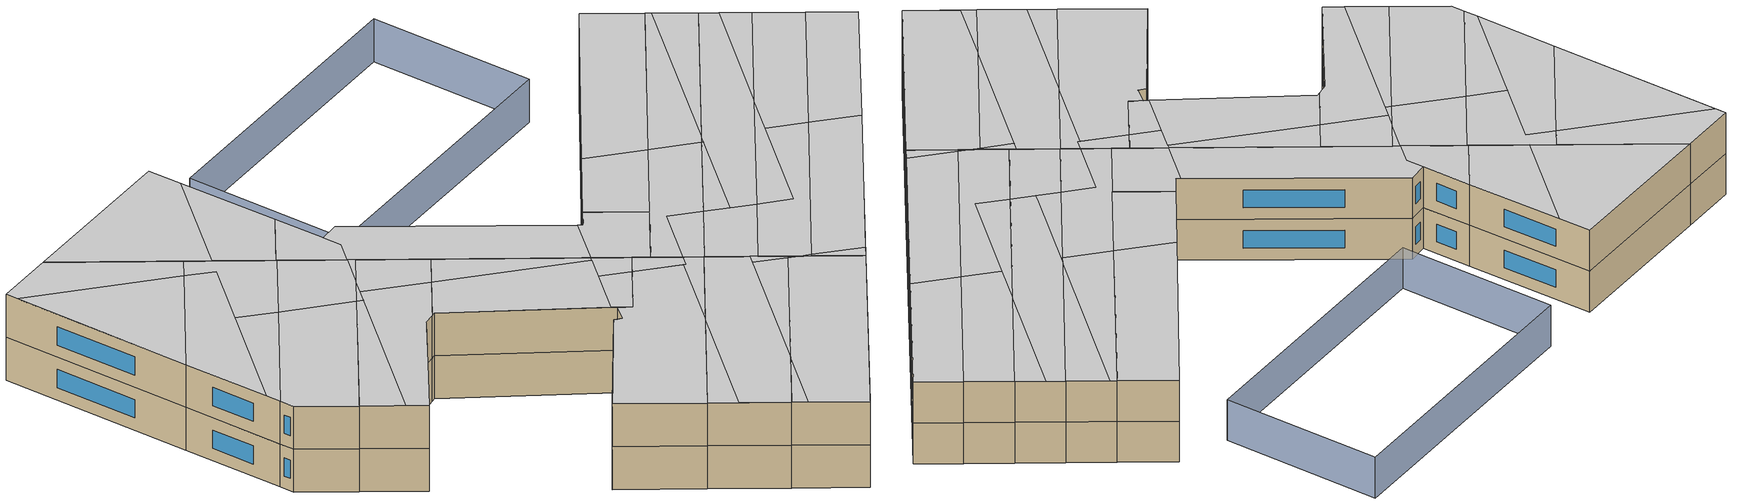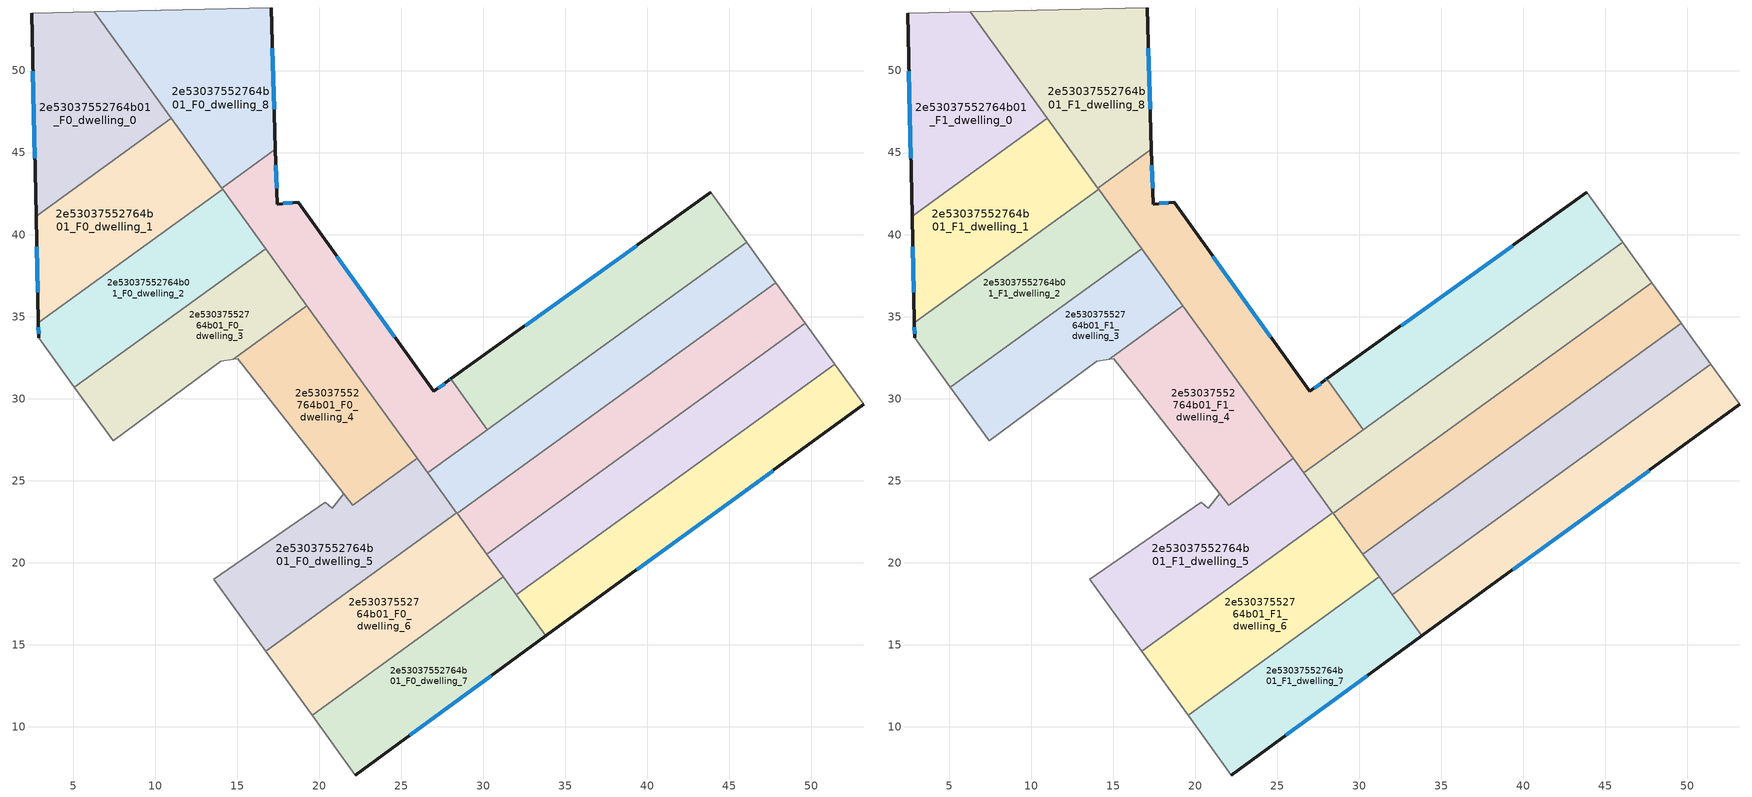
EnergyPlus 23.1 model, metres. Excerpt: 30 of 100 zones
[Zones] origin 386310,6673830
2e53037552764b01_F0_dwelling_0
 floor ground (EU_floor_Construction): 6.28,53.58 10.98,47.09 2.74,41.13 2.48,53.5 z0
 wall outside (EU_wall_Construction): 2.48,53.5 2.74,41.13 z0:3
 wall to 2e53037552764b01_F0_dwelling_1 (EU_wall_Construction): 2.74,41.13 10.98,47.09 z0:3
 wall adiabatic (EU_wall_Construction): 6.28,53.58 2.48,53.5 z0:3
 wall to 2e53037552764b01_F0_dwelling_8 (EU_wall_Construction): 10.98,47.09 6.28,53.58 z0:3
 window (EU_Window_Construction): 2.55,49.96 2.67,44.66 z0.86:2.14
2e53037552764b01_F0_dwelling_1
 floor ground (EU_floor_Construction): 10.98,47.09 14.11,42.76 2.88,34.63 2.74,41.13 z0
 wall outside (EU_wall_Construction): 2.74,41.13 2.88,34.63 z0:3
 wall to 2e53037552764b01_F0_dwelling_2 (EU_wall_Construction): 2.88,34.63 14.11,42.76 z0:3
 wall to 2e53037552764b01_F0_dwelling_9 (EU_wall_Construction): 14.11,42.76 14.07,42.82 z0:3
 wall to 2e53037552764b01_F0_dwelling_8 (EU_wall_Construction): 14.07,42.82 10.98,47.09 z0:3
 window (EU_Window_Construction): 2.78,39.27 2.84,36.49 z0.86:2.14
2e53037552764b01_F0_dwelling_10
 floor ground (EU_floor_Construction): 43.86,42.57 46.04,39.55 30.25,28.11 28.03,31.21 z0
 wall outside (EU_wall_Construction): 43.86,42.57 28.03,31.21 z0:3
 wall adiabatic (EU_wall_Construction): 46.04,39.55 43.86,42.57 z0:3
 wall to 2e53037552764b01_F0_dwelling_11 (EU_wall_Construction): 30.25,28.11 46.04,39.55 z0:3
 wall to 2e53037552764b01_F0_dwelling_9 (EU_wall_Construction): 28.03,31.21 30.25,28.11 z0:3
 window (EU_Window_Construction): 39.34,39.32 32.55,34.45 z0.86:2.14
2e53037552764b01_F0_dwelling_11
 floor ground (EU_floor_Construction): 46.04,39.55 47.83,37.07 28.41,23.01 26.62,25.49 z0
 wall adiabatic (EU_wall_Construction): 47.83,37.07 46.04,39.55 z0:3
 wall to 2e53037552764b01_F0_dwelling_12 (EU_wall_Construction): 28.41,23.01 47.83,37.07 z0:3
 wall to 2e53037552764b01_F0_dwelling_5 (EU_wall_Construction): 26.62,25.49 28.39,23.04 z0:3
 wall to 2e53037552764b01_F0_dwelling_9 (EU_wall_Construction): 30.25,28.11 30.12,28.02 26.62,25.49 z0:3
 wall to 2e53037552764b01_F0_dwelling_6 (EU_wall_Construction): 28.39,23.04 28.41,23.01 z0:3
2e53037552764b01_F0_dwelling_12
 floor ground (EU_floor_Construction): 47.83,37.07 49.62,34.59 30.21,20.53 28.41,23.01 z0
 wall adiabatic (EU_wall_Construction): 49.62,34.59 47.83,37.07 z0:3
 wall to 2e53037552764b01_F0_dwelling_13 (EU_wall_Construction): 30.21,20.53 49.62,34.59 z0:3
 wall to 2e53037552764b01_F0_dwelling_6 (EU_wall_Construction): 28.41,23.01 30.21,20.53 z0:3
2e53037552764b01_F0_dwelling_13
 floor ground (EU_floor_Construction): 49.62,34.59 51.42,32.1 32.01,18.05 30.21,20.53 z0
 wall adiabatic (EU_wall_Construction): 51.42,32.1 49.62,34.59 z0:3
 wall to 2e53037552764b01_F0_dwelling_14 (EU_wall_Construction): 32.01,18.05 51.42,32.1 z0:3
 wall to 2e53037552764b01_F0_dwelling_7 (EU_wall_Construction): 31.22,19.14 32.01,18.05 z0:3
 wall to 2e53037552764b01_F0_dwelling_6 (EU_wall_Construction): 30.21,20.53 31.22,19.14 z0:3
2e53037552764b01_F0_dwelling_14
 floor ground (EU_floor_Construction): 51.42,32.1 53.19,29.65 33.82,15.54 32.01,18.05 z0
 wall outside (EU_wall_Construction): 33.82,15.54 53.19,29.65 z0:3
 wall adiabatic (EU_wall_Construction): 53.19,29.65 51.42,32.1 z0:3
 wall to 2e53037552764b01_F0_dwelling_7 (EU_wall_Construction): 32.01,18.05 33.82,15.54 z0:3
 window (EU_Window_Construction): 39.35,19.57 47.66,25.62 z0.86:2.14
2e53037552764b01_F0_dwelling_2
 floor ground (EU_floor_Construction): 14.11,42.76 16.73,39.14 5.08,30.7 2.9,33.71 2.88,34.63 z0
 wall outside (EU_wall_Construction): 2.88,34.63 2.9,33.71 z0:3
 wall to 2e53037552764b01_F0_dwelling_3 (EU_wall_Construction): 5.08,30.7 16.73,39.14 z0:3
 wall adiabatic (EU_wall_Construction): 2.9,33.71 5.08,30.7 z0:3
 wall to 2e53037552764b01_F0_dwelling_9 (EU_wall_Construction): 16.73,39.14 14.11,42.76 z0:3
 window (EU_Window_Construction): 2.89,34.37 2.9,33.97 z0.86:2.14
2e53037552764b01_F0_dwelling_3
 floor ground (EU_floor_Construction): 16.73,39.14 19.26,35.66 14.76,32.4 14.01,32.29 7.44,27.44 5.08,30.7 z0
 wall adiabatic (EU_wall_Construction): 5.08,30.7 7.44,27.44 14.01,32.29 14.76,32.4 z0:3
 wall to 2e53037552764b01_F0_dwelling_4 (EU_wall_Construction): 14.76,32.4 19.26,35.66 z0:3
 wall to 2e53037552764b01_F0_dwelling_9 (EU_wall_Construction): 19.26,35.66 16.73,39.14 z0:3
2e53037552764b01_F0_dwelling_4
 floor ground (EU_floor_Construction): 19.26,35.66 25.98,26.37 22.05,23.52 15.03,32.44 14.76,32.4 z0
 wall adiabatic (EU_wall_Construction): 14.76,32.4 15.03,32.44 21.5,24.22 z0:3
 wall to 2e53037552764b01_F0_dwelling_5 (EU_wall_Construction): 21.5,24.22 22.05,23.52 25.98,26.37 z0:3
 wall to 2e53037552764b01_F0_dwelling_9 (EU_wall_Construction): 25.98,26.37 19.26,35.65 z0:3
2e53037552764b01_F0_dwelling_5
 floor ground (EU_floor_Construction): 25.98,26.37 28.39,23.04 16.74,14.6 13.56,18.98 20.37,23.68 20.79,23.34 21.5,24.22 22.05,23.52 z0
 wall adiabatic (EU_wall_Construction): 21.5,24.22 20.79,23.34 20.37,23.68 13.56,18.98 16.74,14.6 z0:3
 wall to 2e53037552764b01_F0_dwelling_6 (EU_wall_Construction): 16.74,14.6 28.39,23.04 z0:3
 wall to 2e53037552764b01_F0_dwelling_9 (EU_wall_Construction): 26.62,25.49 25.98,26.37 z0:3
2e53037552764b01_F0_dwelling_6
 floor ground (EU_floor_Construction): 28.39,23.04 31.22,19.14 19.56,10.7 16.74,14.6 z0
 wall adiabatic (EU_wall_Construction): 16.74,14.6 19.56,10.7 z0:3
 wall to 2e53037552764b01_F0_dwelling_7 (EU_wall_Construction): 19.56,10.7 31.22,19.14 z0:3
2e53037552764b01_F0_dwelling_7
 floor ground (EU_floor_Construction): 31.22,19.14 33.82,15.54 22.19,7.07 19.56,10.7 z0
 wall outside (EU_wall_Construction): 22.19,7.07 33.82,15.54 z0:3
 wall adiabatic (EU_wall_Construction): 19.56,10.7 22.19,7.07 z0:3
 window (EU_Window_Construction): 25.51,9.49 30.5,13.12 z0.86:2.14
2e53037552764b01_F0_dwelling_8
 floor ground (EU_floor_Construction): 17.08,53.81 17.34,45.19 14.07,42.82 6.28,53.58 z0
 wall outside (EU_wall_Construction): 17.34,45.19 17.08,53.81 z0:3
 wall to 2e53037552764b01_F0_dwelling_9 (EU_wall_Construction): 14.07,42.82 17.34,45.19 z0:3
 wall adiabatic (EU_wall_Construction): 17.08,53.81 6.28,53.58 z0:3
 window (EU_Window_Construction): 17.26,47.65 17.15,51.35 z0.86:2.14
2e53037552764b01_F0_dwelling_9
 floor ground (EU_floor_Construction): 18.72,41.98 26.97,30.45 27.91,31.12 28.03,31.21 30.25,28.11 30.12,28.02 26.62,25.49 14.07,42.82 17.34,45.19 17.43,41.87 z0
 wall outside (EU_wall_Construction): 28.03,31.21 27.91,31.12 26.97,30.45 18.72,41.98 17.43,41.87 17.34,45.19 z0:3
 window (EU_Window_Construction): 17.41,42.82 17.36,44.24 / 18.35,41.95 17.8,41.9 / 24.62,33.74 21.08,38.68 / 27.64,30.93 27.24,30.64 / 28,31.18 27.94,31.14 z0.86:2.14
2e53037552764b01_F1_dwelling_0
 floor to 2e53037552764b01_F0_dwelling_0 (EU_floor_Construction): 6.28,53.58 10.98,47.09 2.74,41.13 2.48,53.5 z3
 wall outside (EU_wall_Construction): 2.48,53.5 2.74,41.13 z3:6
 wall to 2e53037552764b01_F1_dwelling_1 (EU_wall_Construction): 2.74,41.13 10.98,47.09 z3:6
 wall adiabatic (EU_wall_Construction): 6.28,53.58 2.48,53.5 z3:6
 wall to 2e53037552764b01_F1_dwelling_8 (EU_wall_Construction): 10.98,47.09 6.28,53.58 z3:6
 window (EU_Window_Construction): 2.55,49.96 2.67,44.66 z3.86:5.14
 ceiling to 2e53037552764b01_F2_dwelling_1 (EU_floor_Construction): 9.8,46.24 2.49,52.75 2.74,41.13 z6
 ceiling to 2e53037552764b01_F2_dwelling_0 (EU_floor_Construction): 10.98,47.09 6.28,53.58 2.48,53.5 2.49,52.75 9.8,46.24 z6
2e53037552764b01_F1_dwelling_1
 floor to 2e53037552764b01_F0_dwelling_1 (EU_floor_Construction): 10.98,47.09 14.11,42.76 2.88,34.63 2.74,41.13 z3
 wall outside (EU_wall_Construction): 2.74,41.13 2.88,34.63 z3:6
 wall to 2e53037552764b01_F1_dwelling_2 (EU_wall_Construction): 2.88,34.63 14.11,42.76 z3:6
 wall to 2e53037552764b01_F1_dwelling_9 (EU_wall_Construction): 14.11,42.76 14.07,42.82 z3:6
 wall to 2e53037552764b01_F1_dwelling_8 (EU_wall_Construction): 14.07,42.82 10.98,47.09 z3:6
 window (EU_Window_Construction): 2.78,39.27 2.84,36.49 z3.86:5.14
 ceiling to 2e53037552764b01_F2_dwelling_1 (EU_floor_Construction): 2.86,35.6 11.22,44.98 9.8,46.24 2.74,41.13 z6
 ceiling to 2e53037552764b01_F2_dwelling_3 (EU_floor_Construction): 10,39.78 8.1,41.48 2.86,35.6 2.88,34.63 z6
 ceiling adiabatic (EU_roof_Construction): 14.11,42.76 10.98,47.09 9.8,46.24 11.22,44.98 8.1,41.48 10,39.78 z6
2e53037552764b01_F1_dwelling_10
 floor to 2e53037552764b01_F0_dwelling_10 (EU_floor_Construction): 43.86,42.57 46.04,39.55 30.25,28.11 28.03,31.21 z3
 wall outside (EU_wall_Construction): 43.86,42.57 28.03,31.21 z3:6
 wall adiabatic (EU_wall_Construction): 46.04,39.55 43.86,42.57 z3:6
 wall to 2e53037552764b01_F1_dwelling_11 (EU_wall_Construction): 30.25,28.11 46.04,39.55 z3:6
 wall to 2e53037552764b01_F1_dwelling_9 (EU_wall_Construction): 28.03,31.21 30.25,28.11 z3:6
 window (EU_Window_Construction): 39.34,39.32 32.55,34.45 z3.86:5.14
 ceiling to 2e53037552764b01_F2_dwelling_6 (EU_floor_Construction): 46.04,39.55 43.86,42.57 32.3,34.27 35.19,31.69 z6
 ceiling to 2e53037552764b01_F2_dwelling_8 (EU_floor_Construction): 35.19,31.69 32.3,34.27 28.03,31.21 30.25,28.11 z6
2e53037552764b01_F1_dwelling_11
 floor to 2e53037552764b01_F0_dwelling_11 (EU_floor_Construction): 46.04,39.55 47.83,37.07 28.41,23.01 26.62,25.49 z3
 wall adiabatic (EU_wall_Construction): 47.83,37.07 46.04,39.55 z3:6
 wall to 2e53037552764b01_F1_dwelling_12 (EU_wall_Construction): 28.41,23.01 47.83,37.07 z3:6
 wall to 2e53037552764b01_F1_dwelling_5 (EU_wall_Construction): 26.62,25.49 28.39,23.04 z3:6
 wall to 2e53037552764b01_F1_dwelling_9 (EU_wall_Construction): 30.25,28.11 30.12,28.02 26.62,25.49 z3:6
 wall to 2e53037552764b01_F1_dwelling_6 (EU_wall_Construction): 28.39,23.04 28.41,23.01 z3:6
 ceiling to 2e53037552764b01_F2_dwelling_8 (EU_floor_Construction): 37.53,29.61 35.19,31.69 26.62,25.49 27.7,23.99 30.43,27.06 32.04,25.63 z6
 ceiling to 2e53037552764b01_F2_dwelling_6 (EU_floor_Construction): 38.02,29.96 46.27,39.23 46.04,39.55 35.19,31.69 37.53,29.61 z6
 ceiling to 2e53037552764b01_F2_dwelling_10 (EU_floor_Construction): 32.04,25.63 30.43,27.06 27.7,23.99 28.39,23.04 28.42,23.01 z6
 ceiling to 2e53037552764b01_F2_dwelling_9 (EU_floor_Construction): 47.83,37.07 46.27,39.23 38.02,29.96 z6
2e53037552764b01_F1_dwelling_12
 floor to 2e53037552764b01_F0_dwelling_12 (EU_floor_Construction): 47.83,37.07 49.62,34.59 30.21,20.53 28.41,23.01 z3
 wall adiabatic (EU_wall_Construction): 49.62,34.59 47.83,37.07 z3:6
 wall to 2e53037552764b01_F1_dwelling_13 (EU_wall_Construction): 30.21,20.53 49.62,34.59 z3:6
 wall to 2e53037552764b01_F1_dwelling_6 (EU_wall_Construction): 28.41,23.01 30.21,20.53 z3:6
 ceiling to 2e53037552764b01_F2_dwelling_9 (EU_floor_Construction): 42.66,29.54 48.52,36.12 47.83,37.07 38.01,29.96 33.49,24.87 33.22,24.57 34.38,23.54 z6
 ceiling to 2e53037552764b01_F2_dwelling_8 (EU_floor_Construction): 33.49,24.87 37.63,29.52 37.53,29.61 32.04,25.63 33.22,24.57 z6
 ceiling adiabatic (EU_roof_Construction): 34.38,23.54 32.04,25.63 28.41,23.01 30.21,20.53 z6
 ceiling to 2e53037552764b01_F2_dwelling_12 (EU_floor_Construction): 49.62,34.59 48.52,36.12 42.66,29.54 z6
 ceiling to 2e53037552764b01_F2_dwelling_6 (EU_floor_Construction): 37.63,29.52 38.01,29.96 37.53,29.61 z6
2e53037552764b01_F1_dwelling_13
 floor to 2e53037552764b01_F0_dwelling_13 (EU_floor_Construction): 49.62,34.59 51.42,32.1 32.01,18.05 30.21,20.53 z3
 wall adiabatic (EU_wall_Construction): 51.42,32.1 49.62,34.59 z3:6
 wall to 2e53037552764b01_F1_dwelling_14 (EU_wall_Construction): 32.01,18.05 51.42,32.1 z3:6
 wall to 2e53037552764b01_F1_dwelling_7 (EU_wall_Construction): 31.22,19.14 32.01,18.05 z3:6
 wall to 2e53037552764b01_F1_dwelling_6 (EU_wall_Construction): 30.21,20.53 31.22,19.14 z3:6
 ceiling to 2e53037552764b01_F2_dwelling_12 (EU_floor_Construction): 51.42,32.1 49.62,34.59 42.66,29.54 40.77,27.42 42.65,25.75 z6
 ceiling to 2e53037552764b01_F2_dwelling_11 (EU_floor_Construction): 42.65,25.75 40.77,27.42 36.02,22.08 34.38,23.54 30.21,20.53 31.61,18.59 32.12,18.13 z6
 ceiling to 2e53037552764b01_F2_dwelling_9 (EU_floor_Construction): 36.02,22.08 42.66,29.54 34.38,23.54 z6
 ceiling to 2e53037552764b01_F2_dwelling_13 (EU_floor_Construction): 32.12,18.13 31.61,18.59 32.01,18.05 z6
2e53037552764b01_F1_dwelling_14
 floor to 2e53037552764b01_F0_dwelling_14 (EU_floor_Construction): 51.42,32.1 53.19,29.65 33.82,15.54 32.01,18.05 z3
 wall outside (EU_wall_Construction): 33.82,15.54 53.19,29.65 z3:6
 wall adiabatic (EU_wall_Construction): 53.19,29.65 51.42,32.1 z3:6
 wall to 2e53037552764b01_F1_dwelling_7 (EU_wall_Construction): 32.01,18.05 33.82,15.54 z3:6
 window (EU_Window_Construction): 39.35,19.57 47.66,25.62 z3.86:5.14
 ceiling to 2e53037552764b01_F2_dwelling_11 (EU_floor_Construction): 44.98,23.67 42.65,25.75 32.12,18.13 34.49,16.03 z6
 ceiling to 2e53037552764b01_F2_dwelling_12 (EU_floor_Construction): 53.19,29.65 51.42,32.1 42.65,25.75 44.98,23.67 z6
 ceiling to 2e53037552764b01_F2_dwelling_13 (EU_floor_Construction): 34.49,16.03 32.12,18.13 32.01,18.05 33.82,15.54 z6
2e53037552764b01_F1_dwelling_2
 floor to 2e53037552764b01_F0_dwelling_2 (EU_floor_Construction): 14.11,42.76 16.73,39.14 5.08,30.7 2.9,33.71 2.88,34.63 z3
 wall outside (EU_wall_Construction): 2.88,34.63 2.9,33.71 z3:6
 wall to 2e53037552764b01_F1_dwelling_3 (EU_wall_Construction): 5.08,30.7 16.73,39.14 z3:6
 wall adiabatic (EU_wall_Construction): 2.9,33.71 5.08,30.7 z3:6
 wall to 2e53037552764b01_F1_dwelling_9 (EU_wall_Construction): 16.73,39.14 14.11,42.76 z3:6
 window (EU_Window_Construction): 2.89,34.37 2.9,33.97 z3.86:5.14
 ceiling to 2e53037552764b01_F2_dwelling_3 (EU_floor_Construction): 13.42,36.74 10,39.78 2.88,34.63 2.9,33.71 5.08,30.7 z6
 ceiling adiabatic (EU_roof_Construction): 15.04,37.91 16.47,39.51 14.11,42.76 10,39.78 13.42,36.74 z6
 ceiling to 2e53037552764b01_F2_dwelling_4 (EU_floor_Construction): 16.73,39.14 16.47,39.51 15.04,37.91 z6
2e53037552764b01_F1_dwelling_3
 floor to 2e53037552764b01_F0_dwelling_3 (EU_floor_Construction): 16.73,39.14 19.26,35.66 14.76,32.4 14.01,32.29 7.44,27.44 5.08,30.7 z3
 wall adiabatic (EU_wall_Construction): 5.08,30.7 7.44,27.44 14.01,32.29 14.76,32.4 z3:6
 wall to 2e53037552764b01_F1_dwelling_4 (EU_wall_Construction): 14.76,32.4 19.26,35.66 z3:6
 wall to 2e53037552764b01_F1_dwelling_9 (EU_wall_Construction): 19.26,35.66 16.73,39.14 z3:6
 ceiling to 2e53037552764b01_F2_dwelling_5 (EU_floor_Construction): 14.76,32.4 17.41,34.32 14.31,37.09 6.67,28.51 7.44,27.44 14.01,32.29 z6
 ceiling to 2e53037552764b01_F2_dwelling_3 (EU_floor_Construction): 6.67,28.51 13.74,36.45 13.42,36.74 5.08,30.7 z6
 ceiling to 2e53037552764b01_F2_dwelling_4 (EU_floor_Construction): 19.26,35.66 16.73,39.14 15.04,37.91 14.31,37.09 17.41,34.32 z6
 ceiling to 2e53037552764b01_F2_dwelling_2 (EU_floor_Construction): 13.74,36.45 15.04,37.91 13.42,36.74 z6
2e53037552764b01_F1_dwelling_4
 floor to 2e53037552764b01_F0_dwelling_4 (EU_floor_Construction): 19.26,35.66 25.98,26.37 22.05,23.52 15.03,32.44 14.76,32.4 z3
 wall adiabatic (EU_wall_Construction): 14.76,32.4 15.03,32.44 21.5,24.22 z3:6
 wall to 2e53037552764b01_F1_dwelling_5 (EU_wall_Construction): 21.5,24.22 22.05,23.52 25.98,26.37 z3:6
 wall to 2e53037552764b01_F1_dwelling_9 (EU_wall_Construction): 25.98,26.37 19.26,35.65 z3:6
 ceiling to 2e53037552764b01_F2_dwelling_5 (EU_floor_Construction): 21.27,24.52 24.43,28.07 17.41,34.32 14.76,32.4 15.03,32.44 z6
 ceiling to 2e53037552764b01_F2_dwelling_7 (EU_floor_Construction): 24.86,25.55 23.37,26.88 21.27,24.52 22.05,23.52 z6
 ceiling to 2e53037552764b01_F2_dwelling_8 (EU_floor_Construction): 25.98,26.37 24.61,28.26 23.37,26.88 24.86,25.55 z6
 ceiling to 2e53037552764b01_F2_dwelling_4 (EU_floor_Construction): 24.43,28.07 24.61,28.26 19.26,35.66 17.41,34.32 z6
2e53037552764b01_F1_dwelling_5
 floor to 2e53037552764b01_F0_dwelling_5 (EU_floor_Construction): 25.98,26.37 28.39,23.04 16.74,14.6 13.56,18.98 20.37,23.68 20.79,23.34 21.5,24.22 22.05,23.52 z3
 wall adiabatic (EU_wall_Construction): 21.5,24.22 20.79,23.34 20.37,23.68 13.56,18.98 16.74,14.6 z3:6
 wall to 2e53037552764b01_F1_dwelling_6 (EU_wall_Construction): 16.74,14.6 28.39,23.04 z3:6
 wall to 2e53037552764b01_F1_dwelling_9 (EU_wall_Construction): 26.62,25.49 25.98,26.37 z3:6
 ceiling to 2e53037552764b01_F2_dwelling_7 (EU_floor_Construction): 23.47,19.47 27.11,23.55 24.86,25.55 22.05,23.52 21.5,24.22 20.79,23.34 20.46,23.61 20.37,23.68 13.56,18.98 16.74,14.6 z6
 ceiling to 2e53037552764b01_F2_dwelling_8 (EU_floor_Construction): 27.22,23.45 27.7,23.99 25.98,26.37 24.86,25.55 z6
 ceiling adiabatic (EU_roof_Construction): 28.39,23.04 25.98,26.37 27.7,23.99 27.22,23.45 27.11,23.55 23.47,19.47 z6
2e53037552764b01_F1_dwelling_6
 floor to 2e53037552764b01_F0_dwelling_6 (EU_floor_Construction): 28.39,23.04 31.22,19.14 19.56,10.7 16.74,14.6 z3
 wall adiabatic (EU_wall_Construction): 16.74,14.6 19.56,10.7 z3:6
 wall to 2e53037552764b01_F1_dwelling_7 (EU_wall_Construction): 19.56,10.7 31.22,19.14 z3:6
 ceiling to 2e53037552764b01_F2_dwelling_10 (EU_floor_Construction): 23.22,13.35 29.94,20.9 28.39,23.04 23.47,19.47 17.81,13.12 19.56,10.7 z6
 ceiling to 2e53037552764b01_F2_dwelling_13 (EU_floor_Construction): 31.1,19.05 29.54,20.44 23.22,13.35 z6
 ceiling to 2e53037552764b01_F2_dwelling_7 (EU_floor_Construction): 17.81,13.12 23.47,19.47 16.74,14.6 z6
 ceiling to 2e53037552764b01_F2_dwelling_11 (EU_floor_Construction): 31.22,19.14 29.94,20.9 29.54,20.44 31.1,19.05 z6
2e53037552764b01_F1_dwelling_7
 floor to 2e53037552764b01_F0_dwelling_7 (EU_floor_Construction): 31.22,19.14 33.82,15.54 22.19,7.07 19.56,10.7 z3
 wall outside (EU_wall_Construction): 22.19,7.07 33.82,15.54 z3:6
 wall adiabatic (EU_wall_Construction): 19.56,10.7 22.19,7.07 z3:6
 window (EU_Window_Construction): 25.51,9.49 30.5,13.12 z3.86:5.14
 ceiling to 2e53037552764b01_F2_dwelling_13 (EU_floor_Construction): 33.82,15.54 31.61,18.59 31.1,19.05 23.22,13.35 20.14,9.89 22.19,7.07 z6
 ceiling to 2e53037552764b01_F2_dwelling_11 (EU_floor_Construction): 31.61,18.59 31.22,19.14 31.1,19.05 z6
 ceiling to 2e53037552764b01_F2_dwelling_10 (EU_floor_Construction): 20.14,9.89 23.22,13.35 19.56,10.7 z6
2e53037552764b01_F1_dwelling_8
 floor to 2e53037552764b01_F0_dwelling_8 (EU_floor_Construction): 17.08,53.81 17.34,45.19 14.07,42.82 6.28,53.58 z3
 wall outside (EU_wall_Construction): 17.34,45.19 17.08,53.81 z3:6
 wall to 2e53037552764b01_F1_dwelling_9 (EU_wall_Construction): 14.07,42.82 17.34,45.19 z3:6
 wall adiabatic (EU_wall_Construction): 17.08,53.81 6.28,53.58 z3:6
 window (EU_Window_Construction): 17.26,47.65 17.15,51.35 z3.86:5.14
 ceiling to 2e53037552764b01_F2_dwelling_0 (EU_floor_Construction): 11.93,45.78 17.14,51.63 17.08,53.81 6.28,53.58 z6
 ceiling to 2e53037552764b01_F2_dwelling_2 (EU_floor_Construction): 17.34,45.19 17.14,51.63 11.93,45.78 14.07,42.82 z6
2e53037552764b01_F1_dwelling_9
 floor to 2e53037552764b01_F0_dwelling_9 (EU_floor_Construction): 18.72,41.98 26.97,30.45 27.91,31.12 28.03,31.21 30.25,28.11 30.12,28.02 26.62,25.49 14.07,42.82 17.34,45.19 17.43,41.87 z3
 wall outside (EU_wall_Construction): 28.03,31.21 27.91,31.12 26.97,30.45 18.72,41.98 17.43,41.87 17.34,45.19 z3:6
 window (EU_Window_Construction): 17.41,42.82 17.36,44.24 / 18.35,41.95 17.8,41.9 / 24.62,33.74 21.08,38.68 / 27.64,30.93 27.24,30.64 / 28,31.18 27.94,31.14 z3.86:5.14
 ceiling to 2e53037552764b01_F2_dwelling_4 (EU_floor_Construction): 24.61,28.26 26.79,30.71 18.72,41.98 18.66,41.97 17.43,41.87 17.47,40.64 16.47,39.51 z6
 ceiling to 2e53037552764b01_F2_dwelling_8 (EU_floor_Construction): 30.25,28.11 28.03,31.21 26.97,30.45 26.79,30.71 24.61,28.26 26.62,25.49 z6
 ceiling adiabatic (EU_roof_Construction): 27.91,31.12 26.97,30.45 18.72,41.98 17.43,41.87 17.34,45.19 14.07,42.82 16.47,39.51 17.47,40.64 17.43,41.87 18.66,41.97 18.72,41.98 26.97,30.45 28.03,31.21 z6
shading: 21.3,53.9 40.17,54.3 / 40.17,54.3 40.39,43.64 / 40.39,43.64 21.53,43.23 / 21.53,43.23 21.3,53.9 z0:3
[Building]
EU S2 Campaign: North Axis=0; Terrain=City; Solar Distribution=FullExterior
[Site:Location]
Helsinki-Vantaa.AP: Latitude=60.317; Longitude=24.963; Time Zone=2; Elevation=54.6
[SizingPeriod:WeatherFileDays]
AnnualSizingPeriod: Begin Month=1; Begin Day of Month=1; End Month=12; End Day of Month=31; Day of Week for Start Day=Monday; Use Weather File Daylight Saving Period=No; Use Weather File Rain and Snow Indicators=No
[MATERIAL]
EU_InternalMass_Material: Roughness=MediumRough; Thickness=0.1; Conductivity=1; Density=1800; Specific Heat=900; Thermal Absorptance=0.9; Solar Absorptance=0.7; Visible Absorptance=0.7
[MATERIAL:NOMASS] Roughness=MediumRough; Thermal Absorptance=0.9; Solar Absorptance=0.7; Visible Absorptance=0.7
Name | Thermal Resistance
EU_wall_NoMass | 1.10183
EU_roof_NoMass; EU_floor_NoMass | 1.70606
[WINDOWMATERIAL:SIMPLEGLAZINGSYSTEM]
EU_Window_SimpleGlazing: UFactor=3.11035; Solar Heat Gain Coefficient=0.8; Visible Transmittance=0.8
[CONSTRUCTION]
EU_wall_Construction: EU_wall_NoMass
EU_roof_Construction: EU_roof_NoMass
EU_floor_Construction: EU_floor_NoMass
EU_Window_Construction: EU_Window_SimpleGlazing
EU_InternalMass_Construction: EU_InternalMass_Material
[ZONE] Type=1; Multiplier=1; Ceiling Height=autocalculate; Floor Area=autocalculate; Part of Total Floor Area=Yes
Name | Volume
2e53037552764b01_F0_dwelling_0; 2e53037552764b01_F1_dwelling_0 | 192.625
2e53037552764b01_F0_dwelling_1; 2e53037552764b01_F1_dwelling_1 | 192.584
2e53037552764b01_F0_dwelling_10; 2e53037552764b01_F1_dwelling_10 | 220.298
2e53037552764b01_F0_dwelling_11; 2e53037552764b01_F1_dwelling_11 | 220.132
2e53037552764b01_F0_dwelling_12; 2e53037552764b01_F1_dwelling_12 | 220.091
2e53037552764b01_F0_dwelling_13; 2e53037552764b01_F1_dwelling_13 | 220.102
2e53037552764b01_F0_dwelling_14; 2e53037552764b01_F1_dwelling_14 | 220.162
2e53037552764b01_F0_dwelling_2; 2e53037552764b01_F1_dwelling_2 | 192.617
2e53037552764b01_F0_dwelling_3; 2e53037552764b01_F1_dwelling_3 | 177.467
2e53037552764b01_F0_dwelling_4; 2e53037552764b01_F1_dwelling_4 | 174.929
2e53037552764b01_F0_dwelling_5; 2e53037552764b01_F1_dwelling_5 | 210.356
2e53037552764b01_F0_dwelling_6; 2e53037552764b01_F1_dwelling_6 | 207.704
2e53037552764b01_F0_dwelling_7; 2e53037552764b01_F1_dwelling_7 | 192.595
2e53037552764b01_F0_dwelling_8; 2e53037552764b01_F1_dwelling_8 | 220.11
2e53037552764b01_F0_dwelling_9; 2e53037552764b01_F1_dwelling_9 | 219.989
[INTERNALMASS] Construction=EU_InternalMass_Construction
Name | Zone or ZoneList | Surface Area
2e53037552764b01_F0_dwelling_0_EU_InternalMass | 2e53037552764b01_F0_dwelling_0 | 64.2081
2e53037552764b01_F0_dwelling_1_EU_InternalMass | 2e53037552764b01_F0_dwelling_1 | 64.1949
2e53037552764b01_F0_dwelling_2_EU_InternalMass | 2e53037552764b01_F0_dwelling_2 | 64.2059
2e53037552764b01_F0_dwelling_3_EU_InternalMass | 2e53037552764b01_F0_dwelling_3 | 59.1539
2e53037552764b01_F0_dwelling_4_EU_InternalMass | 2e53037552764b01_F0_dwelling_4 | 58.3151
2e53037552764b01_F0_dwelling_5_EU_InternalMass | 2e53037552764b01_F0_dwelling_5 | 70.1114
2e53037552764b01_F0_dwelling_6_EU_InternalMass | 2e53037552764b01_F0_dwelling_6 | 69.2427
2e53037552764b01_F0_dwelling_7_EU_InternalMass | 2e53037552764b01_F0_dwelling_7 | 64.1985
2e53037552764b01_F0_dwelling_8_EU_InternalMass | 2e53037552764b01_F0_dwelling_8 | 73.3696
2e53037552764b01_F0_dwelling_9_EU_InternalMass | 2e53037552764b01_F0_dwelling_9 | 73.3219
2e53037552764b01_F0_dwelling_10_EU_InternalMass | 2e53037552764b01_F0_dwelling_10 | 73.4293
2e53037552764b01_F0_dwelling_11_EU_InternalMass | 2e53037552764b01_F0_dwelling_11 | 73.3772
2e53037552764b01_F0_dwelling_12_EU_InternalMass | 2e53037552764b01_F0_dwelling_12 | 73.3637
2e53037552764b01_F0_dwelling_13_EU_InternalMass | 2e53037552764b01_F0_dwelling_13 | 73.3673
2e53037552764b01_F0_dwelling_14_EU_InternalMass | 2e53037552764b01_F0_dwelling_14 | 73.3868
2e53037552764b01_F1_dwelling_0_EU_InternalMass | 2e53037552764b01_F1_dwelling_0 | 64.2081
2e53037552764b01_F1_dwelling_1_EU_InternalMass | 2e53037552764b01_F1_dwelling_1 | 64.1949
2e53037552764b01_F1_dwelling_2_EU_InternalMass | 2e53037552764b01_F1_dwelling_2 | 64.2059
2e53037552764b01_F1_dwelling_3_EU_InternalMass | 2e53037552764b01_F1_dwelling_3 | 59.1539
2e53037552764b01_F1_dwelling_4_EU_InternalMass | 2e53037552764b01_F1_dwelling_4 | 58.3151
2e53037552764b01_F1_dwelling_5_EU_InternalMass | 2e53037552764b01_F1_dwelling_5 | 70.1114
2e53037552764b01_F1_dwelling_6_EU_InternalMass | 2e53037552764b01_F1_dwelling_6 | 69.2427
2e53037552764b01_F1_dwelling_7_EU_InternalMass | 2e53037552764b01_F1_dwelling_7 | 64.1985
2e53037552764b01_F1_dwelling_8_EU_InternalMass | 2e53037552764b01_F1_dwelling_8 | 73.3696
2e53037552764b01_F1_dwelling_9_EU_InternalMass | 2e53037552764b01_F1_dwelling_9 | 73.3219
2e53037552764b01_F1_dwelling_10_EU_InternalMass | 2e53037552764b01_F1_dwelling_10 | 73.4293
2e53037552764b01_F1_dwelling_11_EU_InternalMass | 2e53037552764b01_F1_dwelling_11 | 73.3772
2e53037552764b01_F1_dwelling_12_EU_InternalMass | 2e53037552764b01_F1_dwelling_12 | 73.3637
2e53037552764b01_F1_dwelling_13_EU_InternalMass | 2e53037552764b01_F1_dwelling_13 | 73.3673
2e53037552764b01_F1_dwelling_14_EU_InternalMass | 2e53037552764b01_F1_dwelling_14 | 73.3868
[OTHEREQUIPMENT] Fuel Type=Electricity; Design Level Calculation Method=Watts/Area; Power per Zone Floor Area=1; Fraction Latent=0; Fraction Radiant=0; Fraction Lost=0; Carbon Dioxide Generation Rate=0; EndUse Subcategory=EU_Step8_InternalGains
Name | Zone or ZoneList or Space or SpaceList | Schedule
EU_Step8_InternalGain_2e53037552764b01_F0_dwelling_0_f000 | 2e53037552764b01_F0_dwelling_0 | EU_Step8_GainSchedule_2e53037552764b01_F0_dwelling_0_f000
EU_Step8_InternalGain_2e53037552764b01_F0_dwelling_1_f000 | 2e53037552764b01_F0_dwelling_1 | EU_Step8_GainSchedule_2e53037552764b01_F0_dwelling_1_f000
EU_Step8_InternalGain_2e53037552764b01_F0_dwelling_2_f000 | 2e53037552764b01_F0_dwelling_2 | EU_Step8_GainSchedule_2e53037552764b01_F0_dwelling_2_f000
EU_Step8_InternalGain_2e53037552764b01_F0_dwelling_3_f000 | 2e53037552764b01_F0_dwelling_3 | EU_Step8_GainSchedule_2e53037552764b01_F0_dwelling_3_f000
EU_Step8_InternalGain_2e53037552764b01_F0_dwelling_4_f000 | 2e53037552764b01_F0_dwelling_4 | EU_Step8_GainSchedule_2e53037552764b01_F0_dwelling_4_f000
EU_Step8_InternalGain_2e53037552764b01_F0_dwelling_5_f000 | 2e53037552764b01_F0_dwelling_5 | EU_Step8_GainSchedule_2e53037552764b01_F0_dwelling_5_f000
EU_Step8_InternalGain_2e53037552764b01_F0_dwelling_6_f000 | 2e53037552764b01_F0_dwelling_6 | EU_Step8_GainSchedule_2e53037552764b01_F0_dwelling_6_f000
EU_Step8_InternalGain_2e53037552764b01_F0_dwelling_7_f000 | 2e53037552764b01_F0_dwelling_7 | EU_Step8_GainSchedule_2e53037552764b01_F0_dwelling_7_f000
EU_Step8_InternalGain_2e53037552764b01_F0_dwelling_8_f000 | 2e53037552764b01_F0_dwelling_8 | EU_Step8_GainSchedule_2e53037552764b01_F0_dwelling_8_f000
EU_Step8_InternalGain_2e53037552764b01_F0_dwelling_9_f000 | 2e53037552764b01_F0_dwelling_9 | EU_Step8_GainSchedule_2e53037552764b01_F0_dwelling_9_f000
EU_Step8_InternalGain_2e53037552764b01_F0_dwelling_10_f000 | 2e53037552764b01_F0_dwelling_10 | EU_Step8_GainSchedule_2e53037552764b01_F0_dwelling_10_f000
EU_Step8_InternalGain_2e53037552764b01_F0_dwelling_11_f000 | 2e53037552764b01_F0_dwelling_11 | EU_Step8_GainSchedule_2e53037552764b01_F0_dwelling_11_f000
EU_Step8_InternalGain_2e53037552764b01_F0_dwelling_12_f000 | 2e53037552764b01_F0_dwelling_12 | EU_Step8_GainSchedule_2e53037552764b01_F0_dwelling_12_f000
EU_Step8_InternalGain_2e53037552764b01_F0_dwelling_13_f000 | 2e53037552764b01_F0_dwelling_13 | EU_Step8_GainSchedule_2e53037552764b01_F0_dwelling_13_f000
EU_Step8_InternalGain_2e53037552764b01_F0_dwelling_14_f000 | 2e53037552764b01_F0_dwelling_14 | EU_Step8_GainSchedule_2e53037552764b01_F0_dwelling_14_f000
EU_Step8_InternalGain_2e53037552764b01_F1_dwelling_0_f000 | 2e53037552764b01_F1_dwelling_0 | EU_Step8_GainSchedule_2e53037552764b01_F1_dwelling_0_f000
EU_Step8_InternalGain_2e53037552764b01_F1_dwelling_1_f000 | 2e53037552764b01_F1_dwelling_1 | EU_Step8_GainSchedule_2e53037552764b01_F1_dwelling_1_f000
EU_Step8_InternalGain_2e53037552764b01_F1_dwelling_2_f000 | 2e53037552764b01_F1_dwelling_2 | EU_Step8_GainSchedule_2e53037552764b01_F1_dwelling_2_f000
EU_Step8_InternalGain_2e53037552764b01_F1_dwelling_3_f000 | 2e53037552764b01_F1_dwelling_3 | EU_Step8_GainSchedule_2e53037552764b01_F1_dwelling_3_f000
EU_Step8_InternalGain_2e53037552764b01_F1_dwelling_4_f000 | 2e53037552764b01_F1_dwelling_4 | EU_Step8_GainSchedule_2e53037552764b01_F1_dwelling_4_f000
EU_Step8_InternalGain_2e53037552764b01_F1_dwelling_5_f000 | 2e53037552764b01_F1_dwelling_5 | EU_Step8_GainSchedule_2e53037552764b01_F1_dwelling_5_f000
EU_Step8_InternalGain_2e53037552764b01_F1_dwelling_6_f000 | 2e53037552764b01_F1_dwelling_6 | EU_Step8_GainSchedule_2e53037552764b01_F1_dwelling_6_f000
EU_Step8_InternalGain_2e53037552764b01_F1_dwelling_7_f000 | 2e53037552764b01_F1_dwelling_7 | EU_Step8_GainSchedule_2e53037552764b01_F1_dwelling_7_f000
EU_Step8_InternalGain_2e53037552764b01_F1_dwelling_8_f000 | 2e53037552764b01_F1_dwelling_8 | EU_Step8_GainSchedule_2e53037552764b01_F1_dwelling_8_f000
EU_Step8_InternalGain_2e53037552764b01_F1_dwelling_9_f000 | 2e53037552764b01_F1_dwelling_9 | EU_Step8_GainSchedule_2e53037552764b01_F1_dwelling_9_f000
EU_Step8_InternalGain_2e53037552764b01_F1_dwelling_10_f000 | 2e53037552764b01_F1_dwelling_10 | EU_Step8_GainSchedule_2e53037552764b01_F1_dwelling_10_f000
EU_Step8_InternalGain_2e53037552764b01_F1_dwelling_11_f000 | 2e53037552764b01_F1_dwelling_11 | EU_Step8_GainSchedule_2e53037552764b01_F1_dwelling_11_f000
EU_Step8_InternalGain_2e53037552764b01_F1_dwelling_12_f000 | 2e53037552764b01_F1_dwelling_12 | EU_Step8_GainSchedule_2e53037552764b01_F1_dwelling_12_f000
EU_Step8_InternalGain_2e53037552764b01_F1_dwelling_13_f000 | 2e53037552764b01_F1_dwelling_13 | EU_Step8_GainSchedule_2e53037552764b01_F1_dwelling_13_f000
EU_Step8_InternalGain_2e53037552764b01_F1_dwelling_14_f000 | 2e53037552764b01_F1_dwelling_14 | EU_Step8_GainSchedule_2e53037552764b01_F1_dwelling_14_f000
[ZONEVENTILATION:DESIGNFLOWRATE] Schedule=EU_AlwaysOn; Design Flow Rate Calculation Method=AirChanges/Hour; Air Changes per Hour=0.756316; Ventilation Type=Natural; Fan Pressure Rise=0; Fan Total Efficiency=1; Constant Term Coefficient=1; Temperature Term Coefficient=0; Velocity Term Coefficient=0; Velocity Squared Term Coefficient=0; Minimum Indoor Temperature=-100; Maximum Indoor Temperature=100; Delta Temperature=-100; Minimum Outdoor Temperature=-100; Maximum Outdoor Temperature=100; Maximum Wind Speed=40
Name | Zone or ZoneList or Space or SpaceList
EU_ConstantAir_2e53037552764b01_F0_dwelling_0 | 2e53037552764b01_F0_dwelling_0
EU_ConstantAir_2e53037552764b01_F0_dwelling_1 | 2e53037552764b01_F0_dwelling_1
EU_ConstantAir_2e53037552764b01_F0_dwelling_2 | 2e53037552764b01_F0_dwelling_2
EU_ConstantAir_2e53037552764b01_F0_dwelling_3 | 2e53037552764b01_F0_dwelling_3
EU_ConstantAir_2e53037552764b01_F0_dwelling_4 | 2e53037552764b01_F0_dwelling_4
EU_ConstantAir_2e53037552764b01_F0_dwelling_5 | 2e53037552764b01_F0_dwelling_5
EU_ConstantAir_2e53037552764b01_F0_dwelling_6 | 2e53037552764b01_F0_dwelling_6
EU_ConstantAir_2e53037552764b01_F0_dwelling_7 | 2e53037552764b01_F0_dwelling_7
EU_ConstantAir_2e53037552764b01_F0_dwelling_8 | 2e53037552764b01_F0_dwelling_8
EU_ConstantAir_2e53037552764b01_F0_dwelling_9 | 2e53037552764b01_F0_dwelling_9
EU_ConstantAir_2e53037552764b01_F0_dwelling_10 | 2e53037552764b01_F0_dwelling_10
EU_ConstantAir_2e53037552764b01_F0_dwelling_11 | 2e53037552764b01_F0_dwelling_11
EU_ConstantAir_2e53037552764b01_F0_dwelling_12 | 2e53037552764b01_F0_dwelling_12
EU_ConstantAir_2e53037552764b01_F0_dwelling_13 | 2e53037552764b01_F0_dwelling_13
EU_ConstantAir_2e53037552764b01_F0_dwelling_14 | 2e53037552764b01_F0_dwelling_14
EU_ConstantAir_2e53037552764b01_F1_dwelling_0 | 2e53037552764b01_F1_dwelling_0
EU_ConstantAir_2e53037552764b01_F1_dwelling_1 | 2e53037552764b01_F1_dwelling_1
EU_ConstantAir_2e53037552764b01_F1_dwelling_2 | 2e53037552764b01_F1_dwelling_2
EU_ConstantAir_2e53037552764b01_F1_dwelling_3 | 2e53037552764b01_F1_dwelling_3
EU_ConstantAir_2e53037552764b01_F1_dwelling_4 | 2e53037552764b01_F1_dwelling_4
EU_ConstantAir_2e53037552764b01_F1_dwelling_5 | 2e53037552764b01_F1_dwelling_5
EU_ConstantAir_2e53037552764b01_F1_dwelling_6 | 2e53037552764b01_F1_dwelling_6
EU_ConstantAir_2e53037552764b01_F1_dwelling_7 | 2e53037552764b01_F1_dwelling_7
EU_ConstantAir_2e53037552764b01_F1_dwelling_8 | 2e53037552764b01_F1_dwelling_8
EU_ConstantAir_2e53037552764b01_F1_dwelling_9 | 2e53037552764b01_F1_dwelling_9
EU_ConstantAir_2e53037552764b01_F1_dwelling_10 | 2e53037552764b01_F1_dwelling_10
EU_ConstantAir_2e53037552764b01_F1_dwelling_11 | 2e53037552764b01_F1_dwelling_11
EU_ConstantAir_2e53037552764b01_F1_dwelling_12 | 2e53037552764b01_F1_dwelling_12
EU_ConstantAir_2e53037552764b01_F1_dwelling_13 | 2e53037552764b01_F1_dwelling_13
EU_ConstantAir_2e53037552764b01_F1_dwelling_14 | 2e53037552764b01_F1_dwelling_14
[HVACTEMPLATE:THERMOSTAT] Constant Heating Setpoint=20; Constant Cooling Setpoint=50
EU_HeatOnly_2e53037552764b01_F0_dwelling_0; EU_HeatOnly_2e53037552764b01_F0_dwelling_1; EU_HeatOnly_2e53037552764b01_F0_dwelling_2; EU_HeatOnly_2e53037552764b01_F0_dwelling_3; EU_HeatOnly_2e53037552764b01_F0_dwelling_4; EU_HeatOnly_2e53037552764b01_F0_dwelling_5; EU_HeatOnly_2e53037552764b01_F0_dwelling_6; EU_HeatOnly_2e53037552764b01_F0_dwelling_7; EU_HeatOnly_2e53037552764b01_F0_dwelling_8; EU_HeatOnly_2e53037552764b01_F0_dwelling_9; EU_HeatOnly_2e53037552764b01_F0_dwelling_10; EU_HeatOnly_2e53037552764b01_F0_dwelling_11; EU_HeatOnly_2e53037552764b01_F0_dwelling_12; EU_HeatOnly_2e53037552764b01_F0_dwelling_13; EU_HeatOnly_2e53037552764b01_F0_dwelling_14; EU_HeatOnly_2e53037552764b01_F1_dwelling_0; EU_HeatOnly_2e53037552764b01_F1_dwelling_1; EU_HeatOnly_2e53037552764b01_F1_dwelling_2; EU_HeatOnly_2e53037552764b01_F1_dwelling_3; EU_HeatOnly_2e53037552764b01_F1_dwelling_4; EU_HeatOnly_2e53037552764b01_F1_dwelling_5; EU_HeatOnly_2e53037552764b01_F1_dwelling_6; EU_HeatOnly_2e53037552764b01_F1_dwelling_7; EU_HeatOnly_2e53037552764b01_F1_dwelling_8; EU_HeatOnly_2e53037552764b01_F1_dwelling_9; EU_HeatOnly_2e53037552764b01_F1_dwelling_10; EU_HeatOnly_2e53037552764b01_F1_dwelling_11; EU_HeatOnly_2e53037552764b01_F1_dwelling_12; EU_HeatOnly_2e53037552764b01_F1_dwelling_13; EU_HeatOnly_2e53037552764b01_F1_dwelling_14; EU_HeatOnly_2e53037552764b01_F2_dwelling_0; EU_HeatOnly_2e53037552764b01_F2_dwelling_1; EU_HeatOnly_2e53037552764b01_F2_dwelling_2; EU_HeatOnly_2e53037552764b01_F2_dwelling_3; EU_HeatOnly_2e53037552764b01_F2_dwelling_4; EU_HeatOnly_2e53037552764b01_F2_dwelling_5; EU_HeatOnly_2e53037552764b01_F2_dwelling_6; EU_HeatOnly_2e53037552764b01_F2_dwelling_7; EU_HeatOnly_2e53037552764b01_F2_dwelling_8; EU_HeatOnly_2e53037552764b01_F2_dwelling_9; EU_HeatOnly_2e53037552764b01_F2_dwelling_10; EU_HeatOnly_2e53037552764b01_F2_dwelling_11; EU_HeatOnly_2e53037552764b01_F2_dwelling_12; EU_HeatOnly_2e53037552764b01_F2_dwelling_13; EU_HeatOnly_2e53037552764b01_F3_dwelling_0; EU_HeatOnly_2e53037552764b01_F3_dwelling_1; EU_HeatOnly_2e53037552764b01_F3_dwelling_2; EU_HeatOnly_2e53037552764b01_F3_dwelling_3; EU_HeatOnly_2e53037552764b01_F3_dwelling_4; EU_HeatOnly_2e53037552764b01_F3_dwelling_5; EU_HeatOnly_2e53037552764b01_F3_dwelling_6; EU_HeatOnly_2e53037552764b01_F3_dwelling_7; EU_HeatOnly_2e53037552764b01_F3_dwelling_8; EU_HeatOnly_2e53037552764b01_F3_dwelling_9; EU_HeatOnly_2e53037552764b01_F3_dwelling_10; EU_HeatOnly_2e53037552764b01_F3_dwelling_11; EU_HeatOnly_2e53037552764b01_F3_dwelling_12; EU_HeatOnly_2e53037552764b01_F3_dwelling_13; EU_HeatOnly_2e53037552764b01_F4_dwelling_0; EU_HeatOnly_2e53037552764b01_F4_dwelling_1; EU_HeatOnly_2e53037552764b01_F4_dwelling_2
[HVACTEMPLATE:ZONE:IDEALLOADSAIRSYSTEM] System Availability Schedule=EU_AlwaysOn; Maximum Heating Supply Air Temperature=50; Minimum Cooling Supply Air Temperature=13; Maximum Heating Supply Air Humidity Ratio=0.0156; Minimum Cooling Supply Air Humidity Ratio=0.0077; Heating Limit=NoLimit; Cooling Limit=NoLimit; Heating Availability Schedule=EU_AlwaysOn; Cooling Availability Schedule=EU_CoolingOff; Dehumidification Control Type=ConstantSensibleHeatRatio; Cooling Sensible Heat Ratio=0.7; Dehumidification Setpoint=60; Humidification Control Type=None; Humidification Setpoint=30; Outdoor Air Method=None; Outdoor Air Flow Rate per Person=0.00944; Outdoor Air Flow Rate per Zone Floor Area=0; Outdoor Air Flow Rate per Zone=0; Demand Controlled Ventilation Type=None; Outdoor Air Economizer Type=NoEconomizer; Heat Recovery Type=None; Sensible Heat Recovery Effectiveness=0.7; Latent Heat Recovery Effectiveness=0.65
Name | Template Thermostat
2e53037552764b01_F0_dwelling_0 | EU_HeatOnly_2e53037552764b01_F0_dwelling_0
2e53037552764b01_F0_dwelling_1 | EU_HeatOnly_2e53037552764b01_F0_dwelling_1
2e53037552764b01_F0_dwelling_2 | EU_HeatOnly_2e53037552764b01_F0_dwelling_2
2e53037552764b01_F0_dwelling_3 | EU_HeatOnly_2e53037552764b01_F0_dwelling_3
2e53037552764b01_F0_dwelling_4 | EU_HeatOnly_2e53037552764b01_F0_dwelling_4
2e53037552764b01_F0_dwelling_5 | EU_HeatOnly_2e53037552764b01_F0_dwelling_5
2e53037552764b01_F0_dwelling_6 | EU_HeatOnly_2e53037552764b01_F0_dwelling_6
2e53037552764b01_F0_dwelling_7 | EU_HeatOnly_2e53037552764b01_F0_dwelling_7
2e53037552764b01_F0_dwelling_8 | EU_HeatOnly_2e53037552764b01_F0_dwelling_8
2e53037552764b01_F0_dwelling_9 | EU_HeatOnly_2e53037552764b01_F0_dwelling_9
2e53037552764b01_F0_dwelling_10 | EU_HeatOnly_2e53037552764b01_F0_dwelling_10
2e53037552764b01_F0_dwelling_11 | EU_HeatOnly_2e53037552764b01_F0_dwelling_11
2e53037552764b01_F0_dwelling_12 | EU_HeatOnly_2e53037552764b01_F0_dwelling_12
2e53037552764b01_F0_dwelling_13 | EU_HeatOnly_2e53037552764b01_F0_dwelling_13
2e53037552764b01_F0_dwelling_14 | EU_HeatOnly_2e53037552764b01_F0_dwelling_14
2e53037552764b01_F1_dwelling_0 | EU_HeatOnly_2e53037552764b01_F1_dwelling_0
2e53037552764b01_F1_dwelling_1 | EU_HeatOnly_2e53037552764b01_F1_dwelling_1
2e53037552764b01_F1_dwelling_2 | EU_HeatOnly_2e53037552764b01_F1_dwelling_2
2e53037552764b01_F1_dwelling_3 | EU_HeatOnly_2e53037552764b01_F1_dwelling_3
2e53037552764b01_F1_dwelling_4 | EU_HeatOnly_2e53037552764b01_F1_dwelling_4
2e53037552764b01_F1_dwelling_5 | EU_HeatOnly_2e53037552764b01_F1_dwelling_5
2e53037552764b01_F1_dwelling_6 | EU_HeatOnly_2e53037552764b01_F1_dwelling_6
2e53037552764b01_F1_dwelling_7 | EU_HeatOnly_2e53037552764b01_F1_dwelling_7
2e53037552764b01_F1_dwelling_8 | EU_HeatOnly_2e53037552764b01_F1_dwelling_8
2e53037552764b01_F1_dwelling_9 | EU_HeatOnly_2e53037552764b01_F1_dwelling_9
2e53037552764b01_F1_dwelling_10 | EU_HeatOnly_2e53037552764b01_F1_dwelling_10
2e53037552764b01_F1_dwelling_11 | EU_HeatOnly_2e53037552764b01_F1_dwelling_11
2e53037552764b01_F1_dwelling_12 | EU_HeatOnly_2e53037552764b01_F1_dwelling_12
2e53037552764b01_F1_dwelling_13 | EU_HeatOnly_2e53037552764b01_F1_dwelling_13
2e53037552764b01_F1_dwelling_14 | EU_HeatOnly_2e53037552764b01_F1_dwelling_14
[SIZING:ZONE] Zone Cooling Design Supply Air Temperature Input Method=SupplyAirTemperature; Zone Cooling Design Supply Air Temperature=13; Zone Heating Design Supply Air Temperature Input Method=SupplyAirTemperature; Zone Heating Design Supply Air Temperature=50; Zone Cooling Design Supply Air Humidity Ratio=0.008; Zone Heating Design Supply Air Humidity Ratio=0.008; Cooling Design Air Flow Method=DesignDay; Cooling Design Air Flow Rate=0; Cooling Minimum Air Flow per Zone Floor Area=0.000762; Cooling Minimum Air Flow=0; Cooling Minimum Air Flow Fraction=0.2; Heating Design Air Flow Method=DesignDay; Heating Design Air Flow Rate=0; Heating Maximum Air Flow per Zone Floor Area=0.002032; Heating Maximum Air Flow=0.141576; Heating Maximum Air Flow Fraction=0.3; Account for Dedicated Outdoor Air System=No; Dedicated Outdoor Air System Control Strategy=NeutralSupplyAir; Dedicated Outdoor Air Low Setpoint Temperature for Design=autosize; Dedicated Outdoor Air High Setpoint Temperature for Design=autosize; Zone Load Sizing Method=Sensible Load Only No Latent Load; Zone Latent Cooling Design Supply Air Humidity Ratio Input Method=HumidityRatioDifference; Zone Cooling Design Supply Air Humidity Ratio Difference=0.005; Zone Latent Heating Design Supply Air Humidity Ratio Input Method=HumidityRatioDifference; Zone Humidification Design Supply Air Humidity Ratio Difference=0.005
2e53037552764b01_F0_dwelling_0; 2e53037552764b01_F0_dwelling_1; 2e53037552764b01_F0_dwelling_2; 2e53037552764b01_F0_dwelling_3; 2e53037552764b01_F0_dwelling_4; 2e53037552764b01_F0_dwelling_5; 2e53037552764b01_F0_dwelling_6; 2e53037552764b01_F0_dwelling_7; 2e53037552764b01_F0_dwelling_8; 2e53037552764b01_F0_dwelling_9; 2e53037552764b01_F0_dwelling_10; 2e53037552764b01_F0_dwelling_11; 2e53037552764b01_F0_dwelling_12; 2e53037552764b01_F0_dwelling_13; 2e53037552764b01_F0_dwelling_14; 2e53037552764b01_F1_dwelling_0; 2e53037552764b01_F1_dwelling_1; 2e53037552764b01_F1_dwelling_2; 2e53037552764b01_F1_dwelling_3; 2e53037552764b01_F1_dwelling_4; 2e53037552764b01_F1_dwelling_5; 2e53037552764b01_F1_dwelling_6; 2e53037552764b01_F1_dwelling_7; 2e53037552764b01_F1_dwelling_8; 2e53037552764b01_F1_dwelling_9; 2e53037552764b01_F1_dwelling_10; 2e53037552764b01_F1_dwelling_11; 2e53037552764b01_F1_dwelling_12; 2e53037552764b01_F1_dwelling_13; 2e53037552764b01_F1_dwelling_14
[SCHEDULE:CONSTANT]
Name | Hourly Value
EU_AlwaysOn | 1
EU_CoolingOff | 0
[SCHEDULE:FILE] Column Number=1; Rows to Skip at Top=0; Number of Hours of Data=8760; Column Separator=Comma; Interpolate to Timestep=No; Minutes per Item=60; Adjust Schedule for Daylight Savings=Yes
Name | File
EU_Step8_GainSchedule_2e53037552764b01_F0_dwelling_0_f000 | ../../schedules/2e53037552764b01/2e53037552764b01_F0_dwelling_0_f000_gain.csv
EU_Step8_GainSchedule_2e53037552764b01_F0_dwelling_1_f000 | ../../schedules/2e53037552764b01/2e53037552764b01_F0_dwelling_1_f000_gain.csv
EU_Step8_GainSchedule_2e53037552764b01_F0_dwelling_2_f000 | ../../schedules/2e53037552764b01/2e53037552764b01_F0_dwelling_2_f000_gain.csv
EU_Step8_GainSchedule_2e53037552764b01_F0_dwelling_3_f000 | ../../schedules/2e53037552764b01/2e53037552764b01_F0_dwelling_3_f000_gain.csv
EU_Step8_GainSchedule_2e53037552764b01_F0_dwelling_4_f000 | ../../schedules/2e53037552764b01/2e53037552764b01_F0_dwelling_4_f000_gain.csv
EU_Step8_GainSchedule_2e53037552764b01_F0_dwelling_5_f000 | ../../schedules/2e53037552764b01/2e53037552764b01_F0_dwelling_5_f000_gain.csv
EU_Step8_GainSchedule_2e53037552764b01_F0_dwelling_6_f000 | ../../schedules/2e53037552764b01/2e53037552764b01_F0_dwelling_6_f000_gain.csv
EU_Step8_GainSchedule_2e53037552764b01_F0_dwelling_7_f000 | ../../schedules/2e53037552764b01/2e53037552764b01_F0_dwelling_7_f000_gain.csv
EU_Step8_GainSchedule_2e53037552764b01_F0_dwelling_8_f000 | ../../schedules/2e53037552764b01/2e53037552764b01_F0_dwelling_8_f000_gain.csv
EU_Step8_GainSchedule_2e53037552764b01_F0_dwelling_9_f000 | ../../schedules/2e53037552764b01/2e53037552764b01_F0_dwelling_9_f000_gain.csv
EU_Step8_GainSchedule_2e53037552764b01_F0_dwelling_10_f000 | ../../schedules/2e53037552764b01/2e53037552764b01_F0_dwelling_10_f000_gain.csv
EU_Step8_GainSchedule_2e53037552764b01_F0_dwelling_11_f000 | ../../schedules/2e53037552764b01/2e53037552764b01_F0_dwelling_11_f000_gain.csv
EU_Step8_GainSchedule_2e53037552764b01_F0_dwelling_12_f000 | ../../schedules/2e53037552764b01/2e53037552764b01_F0_dwelling_12_f000_gain.csv
EU_Step8_GainSchedule_2e53037552764b01_F0_dwelling_13_f000 | ../../schedules/2e53037552764b01/2e53037552764b01_F0_dwelling_13_f000_gain.csv
EU_Step8_GainSchedule_2e53037552764b01_F0_dwelling_14_f000 | ../../schedules/2e53037552764b01/2e53037552764b01_F0_dwelling_14_f000_gain.csv
EU_Step8_GainSchedule_2e53037552764b01_F1_dwelling_0_f000 | ../../schedules/2e53037552764b01/2e53037552764b01_F1_dwelling_0_f000_gain.csv
EU_Step8_GainSchedule_2e53037552764b01_F1_dwelling_1_f000 | ../../schedules/2e53037552764b01/2e53037552764b01_F1_dwelling_1_f000_gain.csv
EU_Step8_GainSchedule_2e53037552764b01_F1_dwelling_2_f000 | ../../schedules/2e53037552764b01/2e53037552764b01_F1_dwelling_2_f000_gain.csv
EU_Step8_GainSchedule_2e53037552764b01_F1_dwelling_3_f000 | ../../schedules/2e53037552764b01/2e53037552764b01_F1_dwelling_3_f000_gain.csv
EU_Step8_GainSchedule_2e53037552764b01_F1_dwelling_4_f000 | ../../schedules/2e53037552764b01/2e53037552764b01_F1_dwelling_4_f000_gain.csv
EU_Step8_GainSchedule_2e53037552764b01_F1_dwelling_5_f000 | ../../schedules/2e53037552764b01/2e53037552764b01_F1_dwelling_5_f000_gain.csv
EU_Step8_GainSchedule_2e53037552764b01_F1_dwelling_6_f000 | ../../schedules/2e53037552764b01/2e53037552764b01_F1_dwelling_6_f000_gain.csv
EU_Step8_GainSchedule_2e53037552764b01_F1_dwelling_7_f000 | ../../schedules/2e53037552764b01/2e53037552764b01_F1_dwelling_7_f000_gain.csv
EU_Step8_GainSchedule_2e53037552764b01_F1_dwelling_8_f000 | ../../schedules/2e53037552764b01/2e53037552764b01_F1_dwelling_8_f000_gain.csv
EU_Step8_GainSchedule_2e53037552764b01_F1_dwelling_9_f000 | ../../schedules/2e53037552764b01/2e53037552764b01_F1_dwelling_9_f000_gain.csv
EU_Step8_GainSchedule_2e53037552764b01_F1_dwelling_10_f000 | ../../schedules/2e53037552764b01/2e53037552764b01_F1_dwelling_10_f000_gain.csv
EU_Step8_GainSchedule_2e53037552764b01_F1_dwelling_11_f000 | ../../schedules/2e53037552764b01/2e53037552764b01_F1_dwelling_11_f000_gain.csv
EU_Step8_GainSchedule_2e53037552764b01_F1_dwelling_12_f000 | ../../schedules/2e53037552764b01/2e53037552764b01_F1_dwelling_12_f000_gain.csv
EU_Step8_GainSchedule_2e53037552764b01_F1_dwelling_13_f000 | ../../schedules/2e53037552764b01/2e53037552764b01_F1_dwelling_13_f000_gain.csv
EU_Step8_GainSchedule_2e53037552764b01_F1_dwelling_14_f000 | ../../schedules/2e53037552764b01/2e53037552764b01_F1_dwelling_14_f000_gain.csv
